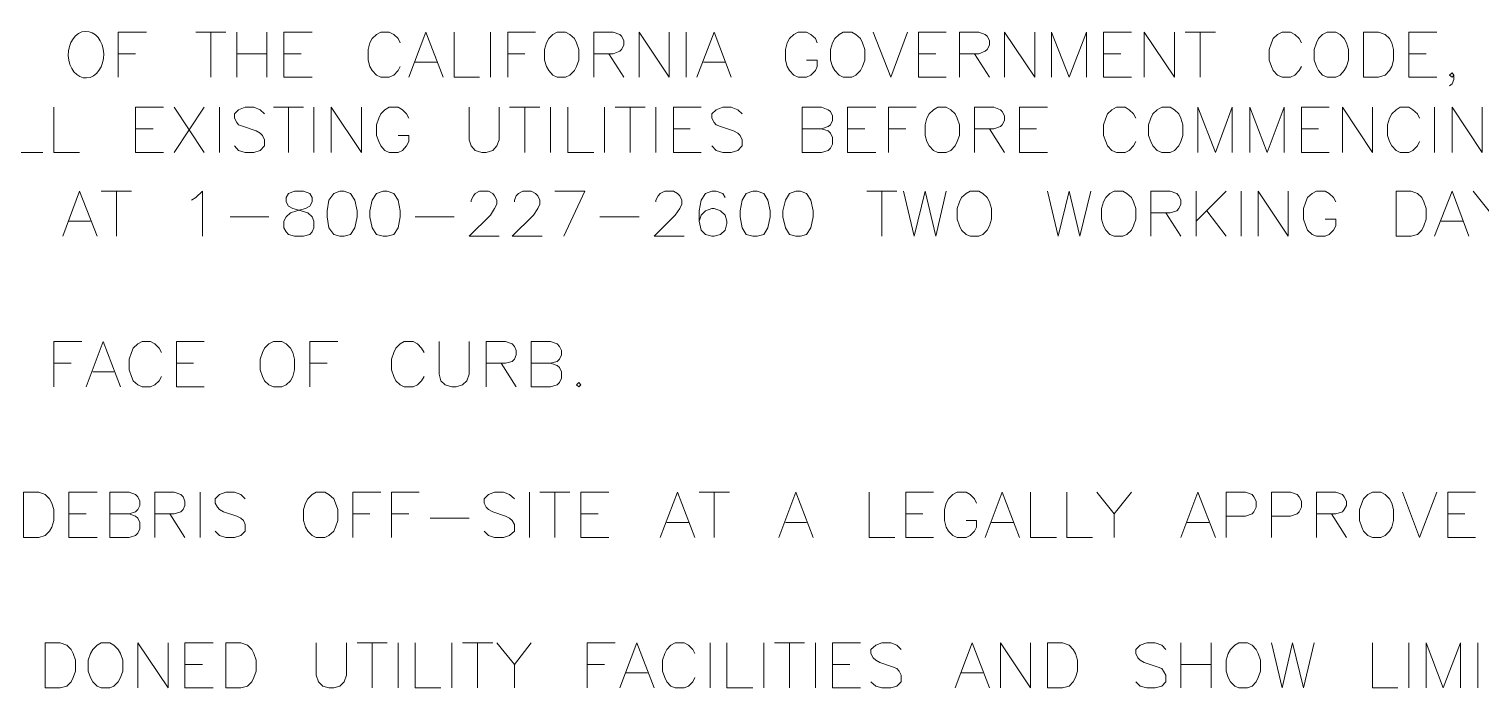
# Model space of a CAD drawing. Header units: millimetres. Extents: x -419 to 20046, y -14642 to 2638.
# Drawn here: x 30.655 to 33.227, y 12.353 to 13.521 of the extents above; entities that cross this region are included whole.
import ezdxf

# ---------------------------------------------------------------- set-up
doc = ezdxf.new("R2010")
doc.units = ezdxf.units.MM
doc.layers.add('PDF11_----TX03', color=7, linetype='Continuous')

msp = doc.modelspace()

# ---------------------------------------------------------------- linework, layer by layer
at = {"layer": 'PDF11_----TX03', "lineweight": 20}
for points in [[(30.8133, 13.4352), (30.8133, 13.5152), (30.8633, 13.5152)], [(30.9508, 13.5152), (31.0041, 13.5152)], [(30.9775, 13.5152), (30.9775, 13.4352)], [(31.0233, 13.5152), (31.0233, 13.4352)], [(31.0767, 13.5152), (31.0767, 13.4352)], [(31.1567, 13.4352), (31.1067, 13.4352), (31.1067, 13.5152), (31.1567, 13.5152)], [(31.3125, 13.4961), (31.3092, 13.5036), (31.3017, 13.5111), (31.2933, 13.5152), (31.2783, 13.5152), (31.2708, 13.5111), (31.2633, 13.5036), (31.2592, 13.4961), (31.2558, 13.4844), (31.2558, 13.4652), (31.2592, 13.4544), (31.2633, 13.4469), (31.2708, 13.4386), (31.2783, 13.4352), (31.2933, 13.4352), (31.3017, 13.4386), (31.3092, 13.4469), (31.3125, 13.4544)], [(31.3283, 13.4352), (31.3583, 13.5152), (31.3892, 13.4352)], [(31.4083, 13.5152), (31.4083, 13.4352), (31.4533, 13.4352)], [(31.4725, 13.5152), (31.4725, 13.4352)], [(31.5034, 13.4352), (31.5034, 13.5152), (31.5525, 13.5152)], [(31.6559, 13.4352), (31.6559, 13.5152), (31.69, 13.5152), (31.7017, 13.5111), (31.705, 13.5077), (31.7092, 13.5002), (31.7092, 13.4919), (31.705, 13.4844), (31.7017, 13.4811), (31.69, 13.4769), (31.6559, 13.4769)], [(31.7359, 13.4352), (31.7359, 13.5152), (31.7892, 13.4352), (31.7892, 13.5152)], [(31.8192, 13.5152), (31.8192, 13.4352)], [(31.8384, 13.4352), (31.8692, 13.5152), (31.8992, 13.4352)], [(32.0517, 13.4961), (32.0484, 13.5036), (32.0401, 13.5111), (32.0326, 13.5152), (32.0176, 13.5152), (32.0101, 13.5111), (32.0026, 13.5036), (31.9984, 13.4961), (31.9951, 13.4844), (31.9951, 13.4652), (31.9984, 13.4544), (32.0026, 13.4469), (32.0101, 13.4386), (32.0176, 13.4352), (32.0326, 13.4352), (32.0401, 13.4386), (32.0484, 13.4469), (32.0517, 13.4544), (32.0517, 13.4652), (32.0326, 13.4652)], [(32.1509, 13.5152), (32.1817, 13.4352), (32.2117, 13.5152)], [(32.2801, 13.4352), (32.2309, 13.4352), (32.2309, 13.5152), (32.2801, 13.5152)], [(32.3034, 13.4352), (32.3034, 13.5152), (32.3376, 13.5152), (32.3493, 13.5111), (32.3526, 13.5077), (32.3568, 13.5002), (32.3568, 13.4919), (32.3526, 13.4844), (32.3493, 13.4811), (32.3376, 13.4769), (32.3034, 13.4769)], [(32.3834, 13.4352), (32.3834, 13.5152), (32.4368, 13.4352), (32.4368, 13.5152)], [(32.4668, 13.4352), (32.4668, 13.5152), (32.4976, 13.4352), (32.5284, 13.5152), (32.5284, 13.4352)], [(32.6084, 13.4352), (32.5584, 13.4352), (32.5584, 13.5152), (32.6084, 13.5152)], [(32.6309, 13.4352), (32.6309, 13.5152), (32.6843, 13.4352), (32.6843, 13.5152)], [(32.7034, 13.5152), (32.7568, 13.5152)], [(32.7301, 13.5152), (32.7301, 13.4352)], [(32.9093, 13.4961), (32.9051, 13.5036), (32.8976, 13.5111), (32.8901, 13.5152), (32.8751, 13.5152), (32.8668, 13.5111), (32.8593, 13.5036), (32.856, 13.4961), (32.8518, 13.4844), (32.8518, 13.4652), (32.856, 13.4544), (32.8593, 13.4469), (32.8668, 13.4386), (32.8751, 13.4352), (32.8901, 13.4352), (32.8976, 13.4386), (32.9051, 13.4469), (32.9093, 13.4544)], [(33.1493, 13.4352), (33.0993, 13.4352), (33.0993, 13.5152), (33.1493, 13.5152)], [(30.8133, 13.4769), (30.8441, 13.4769)], [(31.0233, 13.4769), (31.0767, 13.4769)], [(31.1067, 13.4769), (31.1375, 13.4769)], [(31.5034, 13.4769), (31.5334, 13.4769)], [(31.6825, 13.4769), (31.7092, 13.4352)], [(32.2309, 13.4769), (32.2617, 13.4769)], [(32.3301, 13.4769), (32.3568, 13.4352)], [(32.5584, 13.4769), (32.5893, 13.4769)], [(33.0993, 13.4769), (33.1302, 13.4769)], [(31.3392, 13.4619), (31.3775, 13.4619)], [(31.85, 13.4619), (31.8884, 13.4619)], [(33.1793, 13.4386), (33.176, 13.4352), (33.1718, 13.4386), (33.176, 13.4427), (33.1793, 13.4386), (33.1793, 13.4311), (33.176, 13.4236), (33.1718, 13.4202)], [(30.635, 13.3819), (30.635, 13.3019), (30.68, 13.3019)], [(30.6991, 13.3819), (30.6991, 13.3019), (30.745, 13.3019)], [(30.8933, 13.3019), (30.8441, 13.3019), (30.8441, 13.3819), (30.8933, 13.3819)], [(30.9125, 13.3819), (30.9658, 13.3019)], [(30.9658, 13.3819), (30.9125, 13.3019)], [(30.9925, 13.3819), (30.9925, 13.3019)], [(31.0725, 13.3702), (31.065, 13.3777), (31.0533, 13.3819), (31.0383, 13.3819), (31.0266, 13.3777), (31.0191, 13.3702), (31.0191, 13.3627), (31.0233, 13.3552), (31.0266, 13.3511), (31.035, 13.3477), (31.0575, 13.3402), (31.065, 13.3361), (31.0692, 13.3319), (31.0725, 13.3244), (31.0725, 13.3136), (31.065, 13.3052), (31.0533, 13.3019), (31.0383, 13.3019), (31.0266, 13.3052), (31.0191, 13.3136)], [(31.0883, 13.3819), (31.1417, 13.3819)], [(31.115, 13.3819), (31.115, 13.3019)], [(31.16, 13.3819), (31.16, 13.3019)], [(31.1908, 13.3019), (31.1908, 13.3819), (31.2442, 13.3019), (31.2442, 13.3819)], [(31.3283, 13.3627), (31.3242, 13.3702), (31.3167, 13.3777), (31.3092, 13.3819), (31.2933, 13.3819), (31.2858, 13.3777), (31.2783, 13.3702), (31.275, 13.3627), (31.2708, 13.3511), (31.2708, 13.3319), (31.275, 13.3211), (31.2783, 13.3136), (31.2858, 13.3052), (31.2933, 13.3019), (31.3092, 13.3019), (31.3167, 13.3052), (31.3242, 13.3136), (31.3283, 13.3211), (31.3283, 13.3319), (31.3092, 13.3319)], [(31.435, 13.3819), (31.435, 13.3244), (31.4383, 13.3136), (31.4458, 13.3052), (31.4575, 13.3019), (31.465, 13.3019), (31.4767, 13.3052), (31.4842, 13.3136), (31.4884, 13.3244), (31.4884, 13.3819)], [(31.5067, 13.3819), (31.56, 13.3819)], [(31.5334, 13.3819), (31.5334, 13.3019)], [(31.5792, 13.3819), (31.5792, 13.3019)], [(31.61, 13.3819), (31.61, 13.3019), (31.6559, 13.3019)], [(31.675, 13.3819), (31.675, 13.3019)], [(31.6934, 13.3819), (31.7467, 13.3819)], [(31.72, 13.3819), (31.72, 13.3019)], [(31.7659, 13.3819), (31.7659, 13.3019)], [(31.8459, 13.3019), (31.7967, 13.3019), (31.7967, 13.3819), (31.8459, 13.3819)], [(31.9184, 13.3702), (31.9109, 13.3777), (31.8992, 13.3819), (31.8842, 13.3819), (31.8725, 13.3777), (31.865, 13.3702), (31.865, 13.3627), (31.8692, 13.3552), (31.8725, 13.3511), (31.8801, 13.3477), (31.9034, 13.3402), (31.9109, 13.3361), (31.9151, 13.3319), (31.9184, 13.3244), (31.9184, 13.3136), (31.9109, 13.3052), (31.8992, 13.3019), (31.8842, 13.3019), (31.8725, 13.3052), (31.865, 13.3136)], [(32.0592, 13.3436), (32.0709, 13.3402), (32.0751, 13.3361), (32.0784, 13.3286), (32.0784, 13.3169), (32.0751, 13.3094), (32.0709, 13.3052), (32.0592, 13.3019), (32.0251, 13.3019), (32.0251, 13.3819), (32.0592, 13.3819), (32.0709, 13.3777), (32.0751, 13.3744), (32.0784, 13.3669), (32.0784, 13.3586), (32.0751, 13.3511), (32.0709, 13.3477), (32.0592, 13.3436), (32.0251, 13.3436)], [(32.1551, 13.3019), (32.1051, 13.3019), (32.1051, 13.3819), (32.1551, 13.3819)], [(32.1776, 13.3019), (32.1776, 13.3819), (32.2267, 13.3819)], [(32.3301, 13.3019), (32.3301, 13.3819), (32.3643, 13.3819), (32.3759, 13.3777), (32.3793, 13.3744), (32.3834, 13.3669), (32.3834, 13.3586), (32.3793, 13.3511), (32.3759, 13.3477), (32.3643, 13.3436), (32.3301, 13.3436)], [(32.4593, 13.3019), (32.4101, 13.3019), (32.4101, 13.3819), (32.4593, 13.3819)], [(32.6159, 13.3627), (32.6118, 13.3702), (32.6043, 13.3777), (32.5968, 13.3819), (32.5818, 13.3819), (32.5734, 13.3777), (32.5659, 13.3702), (32.5626, 13.3627), (32.5584, 13.3511), (32.5584, 13.3319), (32.5626, 13.3211), (32.5659, 13.3136), (32.5734, 13.3052), (32.5818, 13.3019), (32.5968, 13.3019), (32.6043, 13.3052), (32.6118, 13.3136), (32.6159, 13.3211)], [(32.726, 13.3019), (32.726, 13.3819), (32.7568, 13.3019), (32.7868, 13.3819), (32.7868, 13.3019)], [(32.8176, 13.3019), (32.8176, 13.3819), (32.8485, 13.3019), (32.8785, 13.3819), (32.8785, 13.3019)], [(32.9585, 13.3019), (32.9093, 13.3019), (32.9093, 13.3819), (32.9585, 13.3819)], [(32.9818, 13.3019), (32.9818, 13.3819), (33.0351, 13.3019), (33.0351, 13.3819)], [(33.1185, 13.3627), (33.1151, 13.3702), (33.1068, 13.3777), (33.0993, 13.3819), (33.0843, 13.3819), (33.0768, 13.3777), (33.0693, 13.3702), (33.0651, 13.3627), (33.0618, 13.3511), (33.0618, 13.3319), (33.0651, 13.3211), (33.0693, 13.3136), (33.0768, 13.3052), (33.0843, 13.3019), (33.0993, 13.3019), (33.1068, 13.3052), (33.1151, 13.3136), (33.1185, 13.3211)], [(33.1452, 13.3819), (33.1452, 13.3019)], [(33.176, 13.3019), (33.176, 13.3819), (33.2293, 13.3019), (33.2293, 13.3819)], [(30.8441, 13.3436), (30.875, 13.3436)], [(31.7967, 13.3436), (31.8267, 13.3436)], [(32.1051, 13.3436), (32.1359, 13.3436)], [(32.1776, 13.3436), (32.2084, 13.3436)], [(32.3568, 13.3436), (32.3834, 13.3019)], [(32.4101, 13.3436), (32.4401, 13.3436)], [(32.9093, 13.3436), (32.9393, 13.3436)], [(30.715, 13.1536), (30.745, 13.2336), (30.7758, 13.1536)], [(30.7833, 13.2336), (30.8366, 13.2336)], [(30.81, 13.2336), (30.81, 13.1536)], [(30.9433, 13.2177), (30.9508, 13.2219), (30.9625, 13.2336), (30.9625, 13.1536)], [(31.4383, 13.2144), (31.4383, 13.2177), (31.4425, 13.2252), (31.4458, 13.2294), (31.4533, 13.2336), (31.4692, 13.2336), (31.4767, 13.2294), (31.48, 13.2252), (31.4842, 13.2177), (31.4842, 13.2102), (31.48, 13.2027), (31.4725, 13.1911), (31.435, 13.1536), (31.4884, 13.1536)], [(31.515, 13.2144), (31.515, 13.2177), (31.5184, 13.2252), (31.5225, 13.2294), (31.53, 13.2336), (31.545, 13.2336), (31.5525, 13.2294), (31.5567, 13.2252), (31.56, 13.2177), (31.56, 13.2102), (31.5567, 13.2027), (31.5492, 13.1911), (31.5109, 13.1536), (31.5642, 13.1536)], [(31.6025, 13.1536), (31.64, 13.2336), (31.5867, 13.2336)], [(31.7659, 13.2144), (31.7659, 13.2177), (31.77, 13.2252), (31.7734, 13.2294), (31.7817, 13.2336), (31.7967, 13.2336), (31.8042, 13.2294), (31.8084, 13.2252), (31.8117, 13.2177), (31.8117, 13.2102), (31.8084, 13.2027), (31.8, 13.1911), (31.7625, 13.1536), (31.8159, 13.1536)], [(31.8884, 13.2219), (31.8842, 13.2294), (31.8725, 13.2336), (31.865, 13.2336), (31.8534, 13.2294), (31.8459, 13.2177), (31.8425, 13.1986), (31.8425, 13.1802), (31.8459, 13.1644), (31.8534, 13.1569), (31.865, 13.1536), (31.8692, 13.1536), (31.8801, 13.1569), (31.8884, 13.1644), (31.8917, 13.1761), (31.8917, 13.1802), (31.8884, 13.1911), (31.8801, 13.1986), (31.8692, 13.2027), (31.865, 13.2027), (31.8534, 13.1986), (31.8459, 13.1911), (31.8425, 13.1802)], [(32.1392, 13.2336), (32.1926, 13.2336)], [(32.1659, 13.2336), (32.1659, 13.1536)], [(32.2042, 13.2336), (32.2234, 13.1536), (32.2426, 13.2336), (32.2617, 13.1536), (32.2801, 13.2336)], [(32.4593, 13.2336), (32.4784, 13.1536), (32.4976, 13.2336), (32.5168, 13.1536), (32.5359, 13.2336)], [(32.6426, 13.1536), (32.6426, 13.2336), (32.6768, 13.2336), (32.6884, 13.2294), (32.6918, 13.2252), (32.6959, 13.2177), (32.6959, 13.2102), (32.6918, 13.2027), (32.6884, 13.1986), (32.6768, 13.1952), (32.6426, 13.1952)], [(32.7226, 13.2336), (32.7226, 13.1536)], [(32.776, 13.2336), (32.7226, 13.1802)], [(32.8026, 13.2336), (32.8026, 13.1536)], [(32.8326, 13.1536), (32.8326, 13.2336), (32.886, 13.1536), (32.886, 13.2336)], [(32.9701, 13.2144), (32.966, 13.2219), (32.9585, 13.2294), (32.951, 13.2336), (32.936, 13.2336), (32.9285, 13.2294), (32.9201, 13.2219), (32.9168, 13.2144), (32.9126, 13.2027), (32.9126, 13.1836), (32.9168, 13.1719), (32.9201, 13.1644), (32.9285, 13.1569), (32.936, 13.1536), (32.951, 13.1536), (32.9585, 13.1569), (32.966, 13.1644), (32.9701, 13.1719), (32.9701, 13.1836), (32.951, 13.1836)], [(33.1452, 13.1536), (33.176, 13.2336), (33.206, 13.1536)], [(33.2135, 13.2336), (33.2443, 13.1952), (33.2443, 13.1536)], [(32.6693, 13.1952), (32.6959, 13.1536)], [(32.7418, 13.1986), (32.776, 13.1536)], [(30.7258, 13.1802), (30.7641, 13.1802)], [(31.0116, 13.1877), (31.08, 13.1877)], [(31.3392, 13.1877), (31.4083, 13.1877)], [(31.6667, 13.1877), (31.7359, 13.1877)], [(33.1568, 13.1802), (33.1952, 13.1802)], [(30.6991, 12.8869), (30.6991, 12.9669), (30.7491, 12.9669)], [(30.7566, 12.8869), (30.7866, 12.9669), (30.8175, 12.8869)], [(30.89, 12.9477), (30.8858, 12.9552), (30.8783, 12.9627), (30.8708, 12.9669), (30.8558, 12.9669), (30.8483, 12.9627), (30.84, 12.9552), (30.8366, 12.9477), (30.8325, 12.936), (30.8325, 12.9169), (30.8366, 12.9052), (30.84, 12.8977), (30.8483, 12.8902), (30.8558, 12.8869), (30.8708, 12.8869), (30.8783, 12.8902), (30.8858, 12.8977), (30.89, 12.9052)], [(30.9658, 12.8869), (30.9166, 12.8869), (30.9166, 12.9669), (30.9658, 12.9669)], [(31.1525, 12.8869), (31.1525, 12.9669), (31.2025, 12.9669)], [(31.355, 12.9477), (31.3508, 12.9552), (31.3433, 12.9627), (31.3358, 12.9669), (31.32, 12.9669), (31.3125, 12.9627), (31.305, 12.9552), (31.3017, 12.9477), (31.2975, 12.936), (31.2975, 12.9169), (31.3017, 12.9052), (31.305, 12.8977), (31.3125, 12.8902), (31.32, 12.8869), (31.3358, 12.8869), (31.3433, 12.8902), (31.3508, 12.8977), (31.355, 12.9052)], [(31.3817, 12.9669), (31.3817, 12.9094), (31.385, 12.8977), (31.3925, 12.8902), (31.4042, 12.8869), (31.4117, 12.8869), (31.4233, 12.8902), (31.4308, 12.8977), (31.435, 12.9094), (31.435, 12.9669)], [(31.465, 12.8869), (31.465, 12.9669), (31.4992, 12.9669), (31.5109, 12.9627), (31.515, 12.9585), (31.5184, 12.951), (31.5184, 12.9435), (31.515, 12.936), (31.5109, 12.9319), (31.4992, 12.9285), (31.465, 12.9285)], [(31.5792, 12.9285), (31.5909, 12.9244), (31.595, 12.921), (31.5984, 12.9135), (31.5984, 12.9019), (31.595, 12.8944), (31.5909, 12.8902), (31.5792, 12.8869), (31.545, 12.8869), (31.545, 12.9669), (31.5792, 12.9669), (31.5909, 12.9627), (31.595, 12.9585), (31.5984, 12.951), (31.5984, 12.9435), (31.595, 12.936), (31.5909, 12.9319), (31.5792, 12.9285), (31.545, 12.9285)], [(30.6991, 12.9285), (30.73, 12.9285)], [(30.7683, 12.9135), (30.8058, 12.9135)], [(30.9166, 12.9285), (30.9466, 12.9285)], [(31.1525, 12.9285), (31.1833, 12.9285)], [(31.4917, 12.9285), (31.5184, 12.8869)], [(30.7758, 12.6202), (30.7258, 12.6202), (30.7258, 12.7002), (30.7758, 12.7002)], [(30.8325, 12.6618), (30.8441, 12.6577), (30.8483, 12.6543), (30.8516, 12.6468), (30.8516, 12.6352), (30.8483, 12.6277), (30.8441, 12.6235), (30.8325, 12.6202), (30.7983, 12.6202), (30.7983, 12.7002), (30.8325, 12.7002), (30.8441, 12.696), (30.8483, 12.6918), (30.8516, 12.6843), (30.8516, 12.6768), (30.8483, 12.6693), (30.8441, 12.6652), (30.8325, 12.6618), (30.7983, 12.6618)], [(30.8783, 12.6202), (30.8783, 12.7002), (30.9125, 12.7002), (30.9241, 12.696), (30.9283, 12.6918), (30.9316, 12.6843), (30.9316, 12.6768), (30.9283, 12.6693), (30.9241, 12.6652), (30.9125, 12.6618), (30.8783, 12.6618)], [(30.9583, 12.7002), (30.9583, 12.6202)], [(31.0383, 12.6885), (31.0308, 12.696), (31.0191, 12.7002), (31.0041, 12.7002), (30.9925, 12.696), (30.985, 12.6885), (30.985, 12.681), (30.9891, 12.6735), (30.9925, 12.6693), (31, 12.6652), (31.0233, 12.6577), (31.0308, 12.6543), (31.035, 12.6502), (31.0383, 12.6427), (31.0383, 12.631), (31.0308, 12.6235), (31.0191, 12.6202), (31.0041, 12.6202), (30.9925, 12.6235), (30.985, 12.631)], [(31.2292, 12.6202), (31.2292, 12.7002), (31.2783, 12.7002)], [(31.2975, 12.6202), (31.2975, 12.7002), (31.3467, 12.7002)], [(31.515, 12.6885), (31.5067, 12.696), (31.4959, 12.7002), (31.48, 12.7002), (31.4692, 12.696), (31.4617, 12.6885), (31.4617, 12.681), (31.465, 12.6735), (31.4692, 12.6693), (31.4767, 12.6652), (31.4992, 12.6577), (31.5067, 12.6543), (31.5109, 12.6502), (31.515, 12.6427), (31.515, 12.631), (31.5067, 12.6235), (31.4959, 12.6202), (31.48, 12.6202), (31.4692, 12.6235), (31.4617, 12.631)], [(31.5417, 12.7002), (31.5417, 12.6202)], [(31.56, 12.7002), (31.6134, 12.7002)], [(31.5867, 12.7002), (31.5867, 12.6202)], [(31.6825, 12.6202), (31.6325, 12.6202), (31.6325, 12.7002), (31.6825, 12.7002)], [(31.7734, 12.6202), (31.8042, 12.7002), (31.835, 12.6202)], [(31.8425, 12.7002), (31.8959, 12.7002)], [(31.8692, 12.7002), (31.8692, 12.6202)], [(31.9834, 12.6202), (32.0134, 12.7002), (32.0442, 12.6202)], [(32.1434, 12.7002), (32.1434, 12.6202), (32.1892, 12.6202)], [(32.2576, 12.6202), (32.2084, 12.6202), (32.2084, 12.7002), (32.2576, 12.7002)], [(32.3334, 12.681), (32.3301, 12.6885), (32.3226, 12.696), (32.3151, 12.7002), (32.2993, 12.7002), (32.2917, 12.696), (32.2842, 12.6885), (32.2801, 12.681), (32.2767, 12.6693), (32.2767, 12.6502), (32.2801, 12.6385), (32.2842, 12.631), (32.2917, 12.6235), (32.2993, 12.6202), (32.3151, 12.6202), (32.3226, 12.6235), (32.3301, 12.631), (32.3334, 12.6385), (32.3334, 12.6502), (32.3151, 12.6502)], [(32.3493, 12.6202), (32.3793, 12.7002), (32.4101, 12.6202)], [(32.4293, 12.7002), (32.4293, 12.6202), (32.4751, 12.6202)], [(32.4934, 12.7002), (32.4934, 12.6202), (32.5393, 12.6202)], [(32.5468, 12.7002), (32.5776, 12.6618), (32.5776, 12.6202)], [(32.6084, 12.7002), (32.5776, 12.6618)], [(32.6959, 12.6202), (32.726, 12.7002), (32.7568, 12.6202)], [(32.776, 12.6202), (32.776, 12.7002), (32.8101, 12.7002), (32.8218, 12.696), (32.8251, 12.6918), (32.8293, 12.6843), (32.8293, 12.6735), (32.8251, 12.6652), (32.8218, 12.6618), (32.8101, 12.6577), (32.776, 12.6577)], [(32.856, 12.6202), (32.856, 12.7002), (32.8901, 12.7002), (32.9018, 12.696), (32.9051, 12.6918), (32.9093, 12.6843), (32.9093, 12.6735), (32.9051, 12.6652), (32.9018, 12.6618), (32.8901, 12.6577), (32.856, 12.6577)], [(32.936, 12.6202), (32.936, 12.7002), (32.9701, 12.7002), (32.9818, 12.696), (32.9851, 12.6918), (32.9893, 12.6843), (32.9893, 12.6768), (32.9851, 12.6693), (32.9818, 12.6652), (32.9701, 12.6618), (32.936, 12.6618)], [(33.0885, 12.7002), (33.1185, 12.6202), (33.1493, 12.7002)], [(33.2177, 12.6202), (33.1685, 12.6202), (33.1685, 12.7002), (33.2177, 12.7002)], [(30.7258, 12.6618), (30.7566, 12.6618)], [(30.905, 12.6618), (30.9316, 12.6202)], [(31.2292, 12.6618), (31.2592, 12.6618)], [(31.2975, 12.6618), (31.3283, 12.6618)], [(31.3658, 12.6543), (31.435, 12.6543)], [(31.6325, 12.6618), (31.6634, 12.6618)], [(32.2084, 12.6618), (32.2384, 12.6618)], [(32.9626, 12.6618), (32.9893, 12.6202)], [(33.1685, 12.6618), (33.1985, 12.6618)], [(31.785, 12.6468), (31.8234, 12.6468)], [(31.9951, 12.6468), (32.0326, 12.6468)], [(32.3601, 12.6468), (32.3984, 12.6468)], [(32.7068, 12.6468), (32.7451, 12.6468)], [(30.8483, 12.3535), (30.8483, 12.4335), (30.9016, 12.3535), (30.9016, 12.4335)], [(30.9816, 12.3535), (30.9316, 12.3535), (30.9316, 12.4335), (30.9816, 12.4335)], [(31.1642, 12.4335), (31.1642, 12.376), (31.1683, 12.3643), (31.1758, 12.3568), (31.1867, 12.3535), (31.195, 12.3535), (31.2058, 12.3568), (31.2133, 12.3643), (31.2175, 12.376), (31.2175, 12.4335)], [(31.2367, 12.4335), (31.29, 12.4335)], [(31.2633, 12.4335), (31.2633, 12.3535)], [(31.3092, 12.4335), (31.3092, 12.3535)], [(31.3392, 12.4335), (31.3392, 12.3535), (31.385, 12.3535)], [(31.4042, 12.4335), (31.4042, 12.3535)], [(31.4233, 12.4335), (31.4767, 12.4335)], [(31.45, 12.4335), (31.45, 12.3535)], [(31.4842, 12.4335), (31.515, 12.3952), (31.515, 12.3535)], [(31.545, 12.4335), (31.515, 12.3952)], [(31.6442, 12.3535), (31.6442, 12.4335), (31.6934, 12.4335)], [(31.7017, 12.3535), (31.7317, 12.4335), (31.7625, 12.3535)], [(31.835, 12.4143), (31.8309, 12.4218), (31.8234, 12.4293), (31.8159, 12.4335), (31.8, 12.4335), (31.7925, 12.4293), (31.785, 12.4218), (31.7817, 12.4143), (31.7775, 12.4027), (31.7775, 12.3835), (31.7817, 12.3718), (31.785, 12.3643), (31.7925, 12.3568), (31.8, 12.3535), (31.8159, 12.3535), (31.8234, 12.3568), (31.8309, 12.3643), (31.835, 12.3718)], [(31.8617, 12.4335), (31.8617, 12.3535)], [(31.8917, 12.4335), (31.8917, 12.3535), (31.9376, 12.3535)], [(31.9567, 12.4335), (31.9567, 12.3535)], [(31.9759, 12.4335), (32.0292, 12.4335)], [(32.0026, 12.4335), (32.0026, 12.3535)], [(32.0484, 12.4335), (32.0484, 12.3535)], [(32.1284, 12.3535), (32.0784, 12.3535), (32.0784, 12.4335), (32.1284, 12.4335)], [(32.2001, 12.4218), (32.1926, 12.4293), (32.1817, 12.4335), (32.1659, 12.4335), (32.1551, 12.4293), (32.1467, 12.4218), (32.1467, 12.4143), (32.1509, 12.4068), (32.1551, 12.4027), (32.1626, 12.3985), (32.1851, 12.391), (32.1926, 12.3877), (32.1967, 12.3835), (32.2001, 12.376), (32.2001, 12.3643), (32.1926, 12.3568), (32.1817, 12.3535), (32.1659, 12.3535), (32.1551, 12.3568), (32.1467, 12.3643)], [(32.2959, 12.3535), (32.3259, 12.4335), (32.3568, 12.3535)], [(32.3759, 12.3535), (32.3759, 12.4335), (32.4293, 12.3535), (32.4293, 12.4335)], [(32.6693, 12.4218), (32.6618, 12.4293), (32.6501, 12.4335), (32.6351, 12.4335), (32.6234, 12.4293), (32.6159, 12.4218), (32.6159, 12.4143), (32.6193, 12.4068), (32.6234, 12.4027), (32.6309, 12.3985), (32.6534, 12.391), (32.6618, 12.3877), (32.6651, 12.3835), (32.6693, 12.376), (32.6693, 12.3643), (32.6618, 12.3568), (32.6501, 12.3535), (32.6351, 12.3535), (32.6234, 12.3568), (32.6159, 12.3643)], [(32.6959, 12.4335), (32.6959, 12.3535)], [(32.7493, 12.4335), (32.7493, 12.3535)], [(32.856, 12.4335), (32.8751, 12.3535), (32.8935, 12.4335), (32.9126, 12.3535), (32.9318, 12.4335)], [(33.0351, 12.4335), (33.0351, 12.3535), (33.0801, 12.3535)], [(33.0993, 12.4335), (33.0993, 12.3535)], [(33.1302, 12.3535), (33.1302, 12.4335), (33.1602, 12.3535), (33.191, 12.4335), (33.191, 12.3535)], [(33.2218, 12.4335), (33.2218, 12.3535)], [(30.9316, 12.3952), (30.9625, 12.3952)], [(31.6442, 12.3952), (31.675, 12.3952)], [(31.7125, 12.3802), (31.7509, 12.3802)], [(32.0784, 12.3952), (32.1092, 12.3952)], [(32.3068, 12.3802), (32.3451, 12.3802)], [(32.6959, 12.3952), (32.7493, 12.3952)]]:
    msp.add_lwpolyline(points, dxfattribs=at)
for points in [[(31.5909, 13.5152), (31.5834, 13.5111), (31.5759, 13.5036), (31.5717, 13.4961), (31.5684, 13.4844), (31.5684, 13.4652), (31.5717, 13.4544), (31.5759, 13.4469), (31.5834, 13.4386), (31.5909, 13.4352), (31.6059, 13.4352), (31.6134, 13.4386), (31.6217, 13.4469), (31.625, 13.4544), (31.6292, 13.4652), (31.6292, 13.4844), (31.625, 13.4961), (31.6217, 13.5036), (31.6134, 13.5111), (31.6059, 13.5152)], [(32.0976, 13.5152), (32.0901, 13.5111), (32.0826, 13.5036), (32.0784, 13.4961), (32.0751, 13.4844), (32.0751, 13.4652), (32.0784, 13.4544), (32.0826, 13.4469), (32.0901, 13.4386), (32.0976, 13.4352), (32.1126, 13.4352), (32.1201, 13.4386), (32.1284, 13.4469), (32.1317, 13.4544), (32.1359, 13.4652), (32.1359, 13.4844), (32.1317, 13.4961), (32.1284, 13.5036), (32.1201, 13.5111), (32.1126, 13.5152)], [(32.9551, 13.5152), (32.9468, 13.5111), (32.9393, 13.5036), (32.936, 13.4961), (32.9318, 13.4844), (32.9318, 13.4652), (32.936, 13.4544), (32.9393, 13.4469), (32.9468, 13.4386), (32.9551, 13.4352), (32.9701, 13.4352), (32.9776, 13.4386), (32.9851, 13.4469), (32.9893, 13.4544), (32.9926, 13.4652), (32.9926, 13.4844), (32.9893, 13.4961), (32.9851, 13.5036), (32.9776, 13.5111), (32.9701, 13.5152)], [(33.0193, 13.4352), (33.0193, 13.5152), (33.046, 13.5152), (33.0576, 13.5111), (33.0651, 13.5036), (33.0693, 13.4961), (33.0726, 13.4844), (33.0726, 13.4652), (33.0693, 13.4544), (33.0651, 13.4469), (33.0576, 13.4386), (33.046, 13.4352)], [(32.2651, 13.3819), (32.2576, 13.3777), (32.2501, 13.3702), (32.2459, 13.3627), (32.2426, 13.3511), (32.2426, 13.3319), (32.2459, 13.3211), (32.2501, 13.3136), (32.2576, 13.3052), (32.2651, 13.3019), (32.2801, 13.3019), (32.2884, 13.3052), (32.2959, 13.3136), (32.2993, 13.3211), (32.3034, 13.3319), (32.3034, 13.3511), (32.2993, 13.3627), (32.2959, 13.3702), (32.2884, 13.3777), (32.2801, 13.3819)], [(32.6618, 13.3819), (32.6534, 13.3777), (32.6459, 13.3702), (32.6426, 13.3627), (32.6384, 13.3511), (32.6384, 13.3319), (32.6426, 13.3211), (32.6459, 13.3136), (32.6534, 13.3052), (32.6618, 13.3019), (32.6768, 13.3019), (32.6843, 13.3052), (32.6918, 13.3136), (32.6959, 13.3211), (32.6993, 13.3319), (32.6993, 13.3511), (32.6959, 13.3627), (32.6918, 13.3702), (32.6843, 13.3777), (32.6768, 13.3819)], [(31.1258, 13.2336), (31.115, 13.2294), (31.1108, 13.2219), (31.1108, 13.2144), (31.115, 13.2069), (31.1225, 13.2027), (31.1375, 13.1986), (31.1492, 13.1952), (31.1567, 13.1877), (31.16, 13.1802), (31.16, 13.1686), (31.1567, 13.1611), (31.1525, 13.1569), (31.1417, 13.1536), (31.1258, 13.1536), (31.115, 13.1569), (31.1108, 13.1611), (31.1067, 13.1686), (31.1067, 13.1802), (31.1108, 13.1877), (31.1183, 13.1952), (31.13, 13.1986), (31.145, 13.2027), (31.1525, 13.2069), (31.1567, 13.2144), (31.1567, 13.2219), (31.1525, 13.2294), (31.1417, 13.2336)], [(31.2058, 13.2336), (31.195, 13.2294), (31.1867, 13.2177), (31.1833, 13.1986), (31.1833, 13.1877), (31.1867, 13.1686), (31.195, 13.1569), (31.2058, 13.1536), (31.2133, 13.1536), (31.225, 13.1569), (31.2325, 13.1686), (31.2367, 13.1877), (31.2367, 13.1986), (31.2325, 13.2177), (31.225, 13.2294), (31.2133, 13.2336)], [(31.2825, 13.2336), (31.2708, 13.2294), (31.2633, 13.2177), (31.2592, 13.1986), (31.2592, 13.1877), (31.2633, 13.1686), (31.2708, 13.1569), (31.2825, 13.1536), (31.29, 13.1536), (31.3017, 13.1569), (31.3092, 13.1686), (31.3125, 13.1877), (31.3125, 13.1986), (31.3092, 13.2177), (31.3017, 13.2294), (31.29, 13.2336)], [(31.9376, 13.2336), (31.9259, 13.2294), (31.9184, 13.2177), (31.9151, 13.1986), (31.9151, 13.1877), (31.9184, 13.1686), (31.9259, 13.1569), (31.9376, 13.1536), (31.9451, 13.1536), (31.9567, 13.1569), (31.9642, 13.1686), (31.9684, 13.1877), (31.9684, 13.1986), (31.9642, 13.2177), (31.9567, 13.2294), (31.9451, 13.2336)], [(32.0134, 13.2336), (32.0026, 13.2294), (31.9951, 13.2177), (31.9909, 13.1986), (31.9909, 13.1877), (31.9951, 13.1686), (32.0026, 13.1569), (32.0134, 13.1536), (32.0217, 13.1536), (32.0326, 13.1569), (32.0401, 13.1686), (32.0442, 13.1877), (32.0442, 13.1986), (32.0401, 13.2177), (32.0326, 13.2294), (32.0217, 13.2336)], [(32.3226, 13.2336), (32.3151, 13.2294), (32.3068, 13.2219), (32.3034, 13.2144), (32.2993, 13.2027), (32.2993, 13.1836), (32.3034, 13.1719), (32.3068, 13.1644), (32.3151, 13.1569), (32.3226, 13.1536), (32.3376, 13.1536), (32.3451, 13.1569), (32.3526, 13.1644), (32.3568, 13.1719), (32.3601, 13.1836), (32.3601, 13.2027), (32.3568, 13.2144), (32.3526, 13.2219), (32.3451, 13.2294), (32.3376, 13.2336)], [(32.5776, 13.2336), (32.5701, 13.2294), (32.5626, 13.2219), (32.5584, 13.2144), (32.5551, 13.2027), (32.5551, 13.1836), (32.5584, 13.1719), (32.5626, 13.1644), (32.5701, 13.1569), (32.5776, 13.1536), (32.5926, 13.1536), (32.6001, 13.1569), (32.6084, 13.1644), (32.6118, 13.1719), (32.6159, 13.1836), (32.6159, 13.2027), (32.6118, 13.2144), (32.6084, 13.2219), (32.6001, 13.2294), (32.5926, 13.2336)], [(33.0768, 13.1536), (33.0768, 13.2336), (33.1035, 13.2336), (33.1151, 13.2294), (33.1226, 13.2219), (33.126, 13.2144), (33.1302, 13.2027), (33.1302, 13.1836), (33.126, 13.1719), (33.1226, 13.1644), (33.1151, 13.1569), (33.1035, 13.1536)], [(31.0883, 12.9669), (31.08, 12.9627), (31.0725, 12.9552), (31.0692, 12.9477), (31.065, 12.936), (31.065, 12.9169), (31.0692, 12.9052), (31.0725, 12.8977), (31.08, 12.8902), (31.0883, 12.8869), (31.1033, 12.8869), (31.1108, 12.8902), (31.1183, 12.8977), (31.1225, 12.9052), (31.1258, 12.9169), (31.1258, 12.936), (31.1225, 12.9477), (31.1183, 12.9552), (31.1108, 12.9627), (31.1033, 12.9669)], [(31.6292, 12.8944), (31.625, 12.8902), (31.6292, 12.8869), (31.6325, 12.8902)], [(30.6458, 12.6202), (30.6458, 12.7002), (30.6725, 12.7002), (30.6841, 12.696), (30.6916, 12.6885), (30.6958, 12.681), (30.6991, 12.6693), (30.6991, 12.6502), (30.6958, 12.6385), (30.6916, 12.631), (30.6841, 12.6235), (30.6725, 12.6202)], [(31.1642, 12.7002), (31.1567, 12.696), (31.1492, 12.6885), (31.145, 12.681), (31.1417, 12.6693), (31.1417, 12.6502), (31.145, 12.6385), (31.1492, 12.631), (31.1567, 12.6235), (31.1642, 12.6202), (31.1792, 12.6202), (31.1867, 12.6235), (31.195, 12.631), (31.1983, 12.6385), (31.2025, 12.6502), (31.2025, 12.6693), (31.1983, 12.681), (31.195, 12.6885), (31.1867, 12.696), (31.1792, 12.7002)], [(33.0351, 12.7002), (33.0268, 12.696), (33.0193, 12.6885), (33.016, 12.681), (33.0118, 12.6693), (33.0118, 12.6502), (33.016, 12.6385), (33.0193, 12.631), (33.0268, 12.6235), (33.0351, 12.6202), (33.0501, 12.6202), (33.0576, 12.6235), (33.0651, 12.631), (33.0693, 12.6385), (33.0726, 12.6502), (33.0726, 12.6693), (33.0693, 12.681), (33.0651, 12.6885), (33.0576, 12.696), (33.0501, 12.7002)], [(30.6841, 12.3535), (30.6841, 12.4335), (30.7108, 12.4335), (30.7225, 12.4293), (30.73, 12.4218), (30.7333, 12.4143), (30.7375, 12.4027), (30.7375, 12.3835), (30.7333, 12.3718), (30.73, 12.3643), (30.7225, 12.3568), (30.7108, 12.3535)], [(30.7833, 12.4335), (30.7758, 12.4293), (30.7683, 12.4218), (30.7641, 12.4143), (30.76, 12.4027), (30.76, 12.3835), (30.7641, 12.3718), (30.7683, 12.3643), (30.7758, 12.3568), (30.7833, 12.3535), (30.7983, 12.3535), (30.8058, 12.3568), (30.8133, 12.3643), (30.8175, 12.3718), (30.8216, 12.3835), (30.8216, 12.4027), (30.8175, 12.4143), (30.8133, 12.4218), (30.8058, 12.4293), (30.7983, 12.4335)], [(31.0041, 12.3535), (31.0041, 12.4335), (31.0308, 12.4335), (31.0425, 12.4293), (31.05, 12.4218), (31.0533, 12.4143), (31.0575, 12.4027), (31.0575, 12.3835), (31.0533, 12.3718), (31.05, 12.3643), (31.0425, 12.3568), (31.0308, 12.3535)], [(32.4593, 12.3535), (32.4593, 12.4335), (32.4859, 12.4335), (32.4976, 12.4293), (32.5051, 12.4218), (32.5093, 12.4143), (32.5126, 12.4027), (32.5126, 12.3835), (32.5093, 12.3718), (32.5051, 12.3643), (32.4976, 12.3568), (32.4859, 12.3535)], [(32.7985, 12.4335), (32.791, 12.4293), (32.7835, 12.4218), (32.7793, 12.4143), (32.776, 12.4027), (32.776, 12.3835), (32.7793, 12.3718), (32.7835, 12.3643), (32.791, 12.3568), (32.7985, 12.3535), (32.8135, 12.3535), (32.8218, 12.3568), (32.8293, 12.3643), (32.8326, 12.3718), (32.8368, 12.3835), (32.8368, 12.4027), (32.8326, 12.4143), (32.8293, 12.4218), (32.8218, 12.4293), (32.8135, 12.4335)]]:
    msp.add_lwpolyline(points, close=True, dxfattribs=at)
msp.add_ellipse((30.7563, 13.4751), major_axis=(0.0002, 0.0413), ratio=0.758932, start_param=0.235965, end_param=6.51915, dxfattribs=at)

doc.saveas('drawing.dxf')
